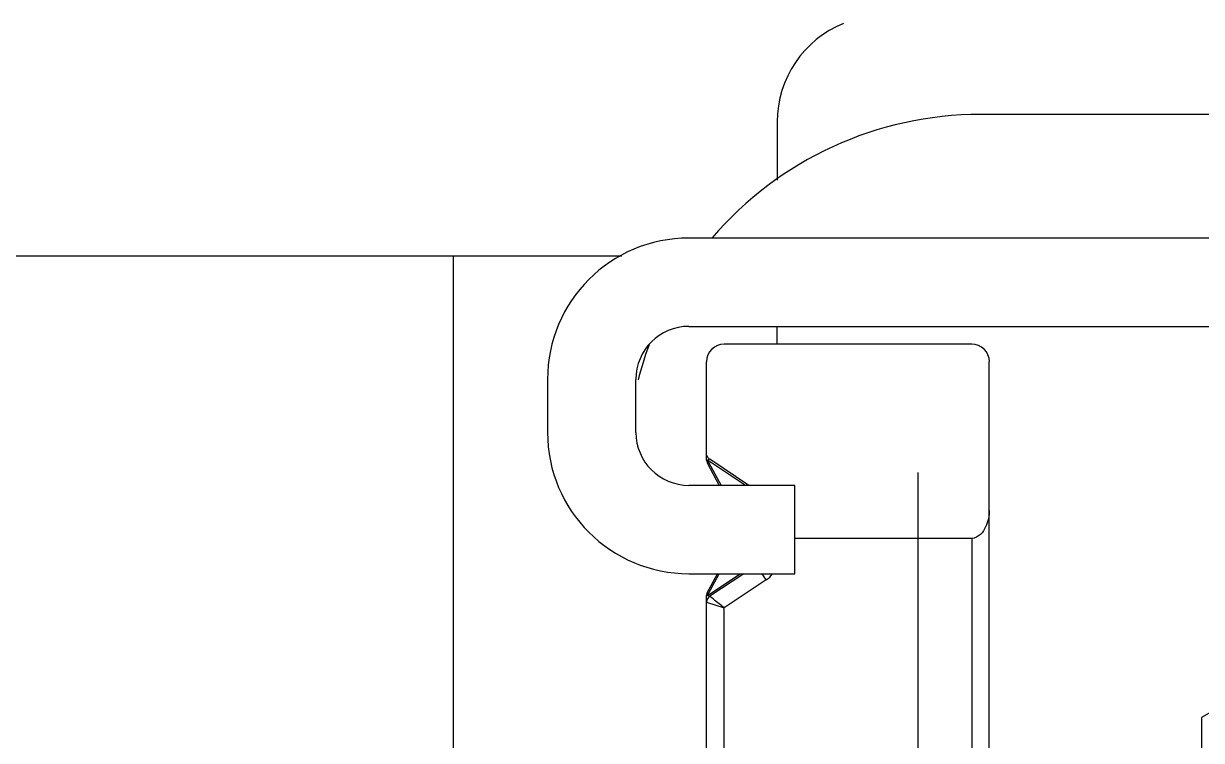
# Model space of a CAD drawing. Extents: x 1382187 to 1725648, y 860327 to 1571294.
# Drawn here: x 1509470.2 to 1509766.7, y 1228292.4 to 1228472.9 of the extents above; entities that cross this region are included whole.
import ezdxf

# ---------------------------------------------------------------- set-up
doc = ezdxf.new("R2010")
doc.units = 0
doc.header["$LTSCALE"] = 1000
doc.header["$MEASUREMENT"] = 0

msp = doc.modelspace()

# ---------------------------------------------------------------- linework, layer by layer
at = {"linetype": 'Continuous'}
for p, q in [((1510085.12, 1228450.04), (1509711.07, 1228450.04)), ((1509659.91, 1228448.18), (1509659.91, 1228433.45)), ((1509931.28, 1228418.9), (1509637.67, 1228418.9)), ((1506264.95, 1228414.45), (1509620.75, 1228414.45)), ((1509578.39, 1228280.99), (1509578.39, 1228414.45)), ((1509637.67, 1228396.65), (1509931.28, 1228396.65)), ((1509659.91, 1228392.21), (1509659.91, 1228396.65)), ((1509708.85, 1228392.21), (1509646.56, 1228392.21)), ((1509642.11, 1228364.5), (1509642.11, 1228387.76)), ((1509713.29, 1228262.02), (1509713.29, 1228387.76)), ((1509602.08, 1228383.31), (1509602.08, 1228369.96)), ((1509624.32, 1228369.96), (1509624.32, 1228383.31)), ((1509642.11, 1228362.93), (1509642.11, 1228364.2)), ((1509642.27, 1228362.3), (1509642.62, 1228362.48)), ((1509642.27, 1228362.3), (1509645.32, 1228356.62)), ((1509642.4, 1228362.58), (1509642.58, 1228362.5)), ((1509651.89, 1228356.62), (1509642.62, 1228362.79)), ((1509642.62, 1228362.48), (1509642.62, 1228362.79)), ((1509642.62, 1228362.48), (1509645.76, 1228356.62)), ((1509652.79, 1228356.62), (1509642.91, 1228363.21)), ((1509695.39, 1228187.53), (1509695.39, 1228359.84)), ((1509873.45, 1228359.79), (1509766.68, 1228298.14)), ((1509664.36, 1228356.62), (1509637.67, 1228356.62)), ((1509664.36, 1228334.37), (1509664.36, 1228356.62)), ((1509708.85, 1228343.27), (1509664.36, 1228343.27)), ((1509708.85, 1228343.27), (1509708.85, 1228258.93)), ((1509637.67, 1228334.37), (1509664.36, 1228334.37)), ((1509642.27, 1228329.58), (1509644.84, 1228334.37)), ((1509642.62, 1228329.08), (1509650.55, 1228334.37)), ((1509642.62, 1228329.4), (1509645.28, 1228334.37)), ((1509651.46, 1228334.37), (1509642.91, 1228328.67)), ((1509657.14, 1228332.81), (1509646.56, 1228325.76)), ((1509657.14, 1228332.81), (1509656.1, 1228334.37)), ((1509642.11, 1228327.21), (1509642.11, 1228328.95)), ((1509642.11, 1228144.38), (1509642.11, 1228327.19)), ((1509642.11, 1228327.19), (1509646.56, 1228325.76)), ((1509642.62, 1228329.4), (1509642.27, 1228329.58)), ((1509642.4, 1228329.3), (1509642.58, 1228329.38)), ((1509642.62, 1228329.08), (1509642.62, 1228329.4)), ((1509646.56, 1228147.24), (1509646.56, 1228325.76)), ((1509766.68, 1228298.14), (1509766.68, 1228174.86))]:
    msp.add_line(p, q, dxfattribs=at)
for centre, radius, start, end in [((1509686.6, 1228448.18), 26.69, 112.0243, 180), ((1509711.07, 1228361.06), 88.97, 90, 139.4173), ((1509637.67, 1228383.31), 35.59, 90, 180), ((1509637.67, 1228383.31), 13.35, 90, 180), ((1509711.07, 1228361.06), 88.97, 159.6685, 165.625), ((1509646.56, 1228387.76), 4.45, 90, 180), ((1509708.85, 1228387.76), 4.45, 0, 90), ((1509637.67, 1228369.96), 35.59, 180, 270), ((1509637.67, 1228369.96), 13.35, 180, 270), ((1509643.45, 1228362.93), 1.33, 180, 208.1839), ((1509642.87, 1228363.45), 0.995, 238.1081, 241.2843), ((1509643.89, 1228364.69), 1.78, 215.4223, 236.3099), ((1509643.16, 1228364.08), 1.68, 249.7941, 251.2334), ((1509653.68, 1228337.99), 6.23, 303.6901, 324.1234), ((1509643.45, 1228328.95), 1.33, 151.8161, 180), ((1509643.89, 1228327.19), 1.78, 123.6901, 180), ((1509642.87, 1228328.43), 0.995, 118.7138, 121.9), ((1509643.16, 1228327.8), 1.68, 108.7744, 110.2094)]:
    msp.add_arc(centre, radius, start, end, dxfattribs=at)
for points in [[(1509642.44, 1228363.65), (1509642.27, 1228363.9), (1509642.11, 1228364.2), (1509642.11, 1228364.5)], [(1509642.11, 1228362.93), (1509642.11, 1228362.79), (1509642.24, 1228362.68), (1509642.35, 1228362.61)], [(1509642.11, 1228328.95), (1509642.11, 1228329.08), (1509642.24, 1228329.2), (1509642.35, 1228329.27)]]:
    msp.add_open_spline(points, degree=3, dxfattribs=at)
for points, knots in [([(1509642.17, 1228363.07), (1509642.16, 1228363.1), (1509642.13, 1228363.15), (1509642.11, 1228363.21), (1509642.11, 1228363.24)], [0, 0, 0, 0, 0.519447, 1, 1, 1, 1]), ([(1509642.62, 1228362.79), (1509642.57, 1228362.81), (1509642.41, 1228362.87), (1509642.25, 1228362.97), (1509642.17, 1228363.07)], [0, 0, 0, 0, 0.298151, 1, 1, 1, 1]), ([(1509642.62, 1228362.79), (1509642.59, 1228362.94), (1509642.53, 1228363.32), (1509642.84, 1228363.25), (1509642.91, 1228363.21)], [0, 0, 0, 0, 0.652586, 1, 1, 1, 1]), ([(1509713.29, 1228350.33), (1509713.29, 1228349.62), (1509713.13, 1228348.18), (1509712.42, 1228346.08), (1509711.19, 1228344.12), (1509709.65, 1228343.27), (1509708.85, 1228343.27)], [0, 0, 0, 0, 0.235531, 0.478205, 0.731471, 1, 1, 1, 1]), ([(1509642.17, 1228328.81), (1509642.16, 1228328.78), (1509642.13, 1228328.73), (1509642.11, 1228328.67), (1509642.11, 1228328.64)], [0, 0, 0, 0, 0.519543, 1, 1, 1, 1]), ([(1509642.62, 1228329.08), (1509642.57, 1228329.07), (1509642.41, 1228329), (1509642.25, 1228328.91), (1509642.17, 1228328.81)], [0, 0, 0, 0, 0.29815, 1, 1, 1, 1]), ([(1509642.91, 1228328.67), (1509642.84, 1228328.63), (1509642.53, 1228328.56), (1509642.59, 1228328.93), (1509642.62, 1228329.08)], [0, 0, 0, 0, 0.346904, 1, 1, 1, 1]), ([(1509646.56, 1228325.76), (1509645.71, 1228326.44), (1509644.46, 1228327.37), (1509643.3, 1228328.41), (1509642.91, 1228328.67)], [0, 0, 0, 0, 0.698346, 1, 1, 1, 1])]:
    msp.add_open_spline(points, degree=3, knots=knots, dxfattribs=at)

doc.saveas('drawing.dxf')
